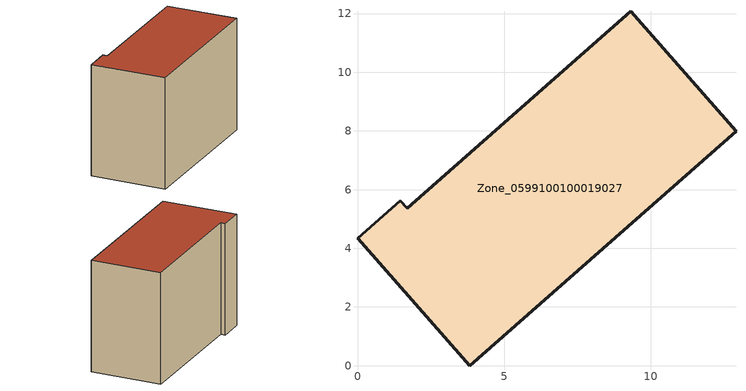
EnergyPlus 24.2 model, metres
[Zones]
Zone_0599100100019027
 floor ground (C_G): 3.82,0 0,4.33 1.46,5.62 1.69,5.37 9.31,12.07 12.9,8 z3.95
 wall outside (C_F): 3.82,0 12.9,8 9.31,12.07 1.69,5.37 1.46,5.62 0,4.33 3.82,0 z3.95:12.51
 roof outside (C_R): 0,4.33 3.82,0 12.9,8 9.31,12.07 1.69,5.37 1.46,5.62 z12.51
[BUILDING]
Pand.0599100100019027: North Axis=0; Terrain=City; Loads Convergence Tolerance Value=0.04; Temperature Convergence Tolerance Value=0.4; Solar Distribution=FullExterior; Maximum Number of Warmup Days=25; Minimum Number of Warmup Days=1
[Site:Location]
Rotterdam.The.Hague.AP_ZH_NLD Design_Conditions: Latitude=51.96; Longitude=4.45; Time Zone=1; Elevation=-4.5
[SITE:GROUNDTEMPERATURE:BUILDINGSURFACE]
18, 18, 18, 18, 18, 18, 18, 18, 18, 18, 18, 18
[MATERIAL] Thermal Absorptance=0.9; Solar Absorptance=0.7; Visible Absorptance=0.7
Name | Roughness | Thickness | Conductivity | Density | Specific Heat
G.TI.2015-2018 | MediumSmooth | 0.15 | 0.0428571 | 540 | 1210
F.TI.2015-2018 | Rough | 0.3 | 0.0666667 | 1920 | 840
R.TI.2015-2018 | MediumRough | 0.2 | 0.0333333 | 1500 | 1000
[CONSTRUCTION]
C_G: G.TI.2015-2018
C_F: F.TI.2015-2018
C_R: R.TI.2015-2018
[ZONE]
Zone_0599100100019027: Type=1; Multiplier=1; Ceiling Height=Autocalculate; Volume=Autocalculate; Floor Area=autocalculate; Part of Total Floor Area=Yes
[ZONEINFILTRATION:DESIGNFLOWRATE]
Infil_Zone_0599100100019027: Zone or ZoneList or Space or SpaceList=Zone_0599100100019027; Schedule=AlwaysOn; Design Flow Rate Calculation Method=Flow/Area; Flow Rate per Floor Area=0.0015; Constant Term Coefficient=1; Temperature Term Coefficient=0; Velocity Term Coefficient=0; Velocity Squared Term Coefficient=0
[HVACTEMPLATE:ZONE:IDEALLOADSAIRSYSTEM]
Zone_0599100100019027: Maximum Heating Supply Air Temperature=50; Minimum Cooling Supply Air Temperature=13; Maximum Heating Supply Air Humidity Ratio=0.0156; Minimum Cooling Supply Air Humidity Ratio=0.0077; Heating Limit=NoLimit; Cooling Limit=NoLimit; Dehumidification Control Type=ConstantSensibleHeatRatio; Cooling Sensible Heat Ratio=0.7; Dehumidification Setpoint=60; Humidification Control Type=None; Humidification Setpoint=30; Outdoor Air Method=None; Outdoor Air Flow Rate per Person=0.00944; Outdoor Air Flow Rate per Zone Floor Area=0; Outdoor Air Flow Rate per Zone=0; Demand Controlled Ventilation Type=None; Outdoor Air Economizer Type=NoEconomizer; Heat Recovery Type=None; Sensible Heat Recovery Effectiveness=0.7; Latent Heat Recovery Effectiveness=0.65
[ZONECONTROL:THERMOSTAT]
ThermostatControl_Zone_0599100100019027: Zone or ZoneList=Zone_0599100100019027; Control Type Schedule=DualSetpointControlType; Control 1=Thermostat_Zone_0599100100019027; Temperature Difference Between Cutout And Setpoint=0
[THERMOSTATSETPOINT:DUALSETPOINT]
Thermostat_Zone_0599100100019027: Heating Setpoint Temperature Schedule=HeatingSetpoint_Zone_0599100100019027; Cooling Setpoint Temperature Schedule=CoolingSetpoint_Zone_0599100100019027
[SCHEDULE:COMPACT]
HeatingSetpoint_Zone_0599100100019027: Through: 12/31, For: AllDays, Until: 24:00, 21
CoolingSetpoint_Zone_0599100100019027: Through: 12/31, For: AllDays, Until: 24:00, 24
DualSetpointControlType: Through: 12/31, For: AllDays, Until: 24:00, 4
AlwaysOn: Through: 12/31, For: AllDays, Until: 24:00, 1
